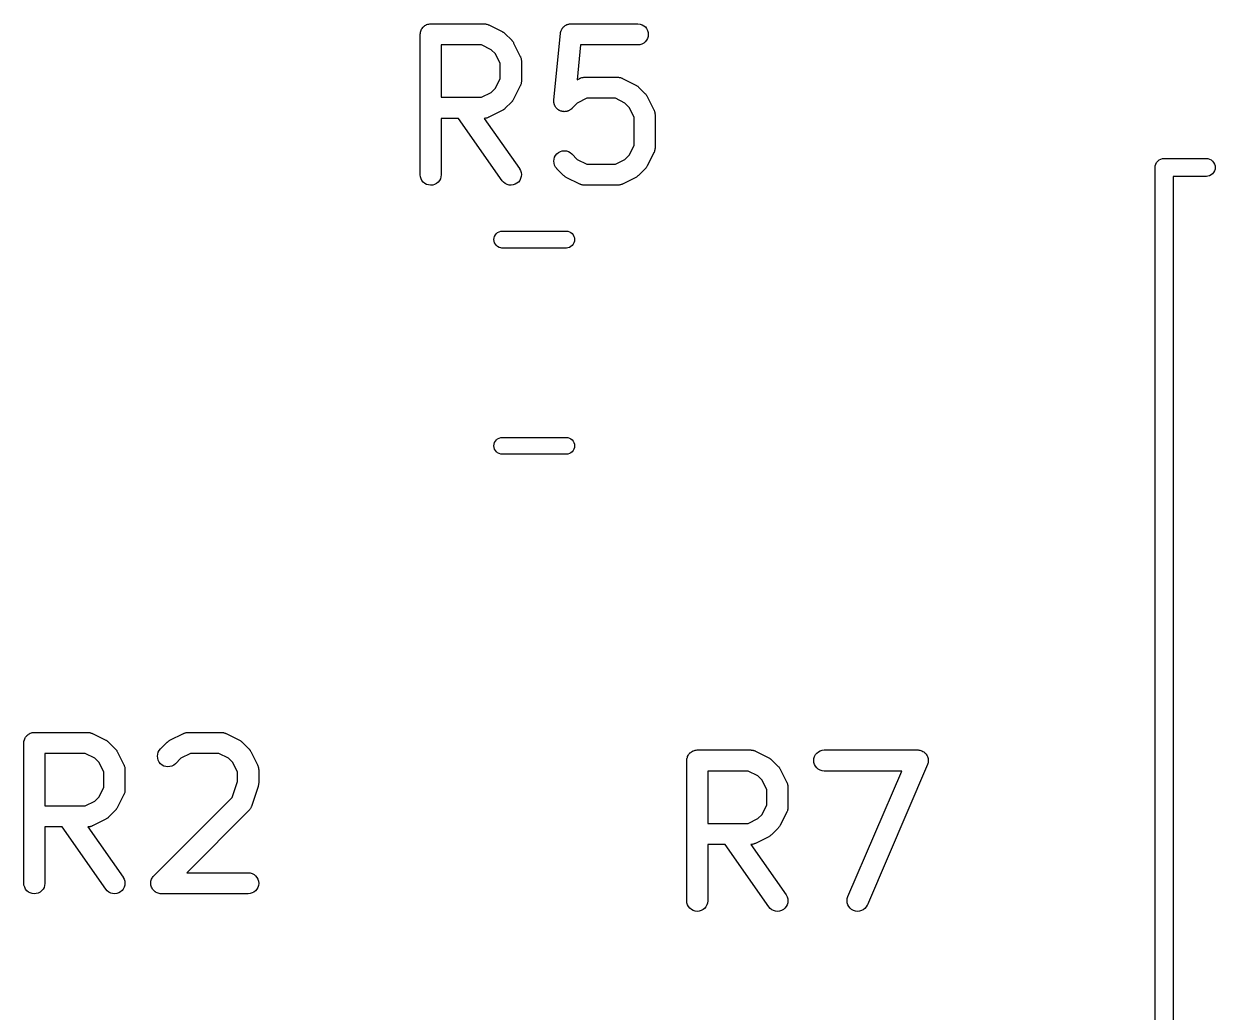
# Model space of a CAD drawing. Extents: x 82.9 to 154.2, y -94.9 to -68.3.
# Drawn here: x 125.96 to 134.45, y -75.77 to -68.73 of the extents above; entities that cross this region are included whole.
import ezdxf

# ---------------------------------------------------------------- set-up
doc = ezdxf.new("R2010")
doc.units = 0
doc.layers.add('BLACK', color=7, linetype='CONTINUOUS')

msp = doc.modelspace()

# ---------------------------------------------------------------- linework, layer by layer
at = {"layer": 'BLACK', "linetype": 'CONTINUOUS'}
for p, q in [((128.791, -68.7801), (128.793, -68.7733)), ((128.793, -68.7728), (128.796, -68.7666)), ((128.793, -68.7731), (128.793, -68.7728)), ((128.793, -68.7733), (128.793, -68.7731)), ((128.796, -68.7666), (128.8, -68.7604)), ((128.8, -68.76), (128.805, -68.7546)), ((128.8, -68.7602), (128.8, -68.76)), ((128.8, -68.7604), (128.8, -68.7602)), ((128.805, -68.7546), (128.809, -68.7492)), ((128.809, -68.7488), (128.815, -68.7444)), ((128.809, -68.749), (128.809, -68.7488)), ((128.809, -68.7492), (128.809, -68.749)), ((128.815, -68.7444), (128.82, -68.7399)), ((128.82, -68.7399), (128.821, -68.7398)), ((128.821, -68.7396), (128.827, -68.7364)), ((128.821, -68.7398), (128.821, -68.7396)), ((128.827, -68.7364), (128.833, -68.733)), ((128.833, -68.733), (128.834, -68.733)), ((128.834, -68.7328), (128.841, -68.7308)), ((128.834, -68.733), (128.834, -68.7328)), ((128.841, -68.7308), (128.847, -68.7288)), ((128.847, -68.7288), (128.848, -68.7288)), ((128.848, -68.7287), (128.855, -68.7281)), ((128.848, -68.7288), (128.848, -68.7287)), ((128.855, -68.7281), (128.862, -68.7274)), ((128.862, -68.7274), (129.243, -68.7274)), ((129.243, -68.7274), (129.244, -68.7274)), ((129.244, -68.7274), (129.246, -68.7276)), ((129.246, -68.7276), (129.248, -68.7276)), ((129.248, -68.7276), (129.253, -68.7284)), ((129.253, -68.7284), (129.258, -68.729)), ((129.258, -68.729), (129.261, -68.7297)), ((129.261, -68.7297), (129.263, -68.7301)), ((129.263, -68.7301), (129.268, -68.7319)), ((129.268, -68.7319), (129.272, -68.7334)), ((129.272, -68.7334), (129.274, -68.7345)), ((129.274, -68.7345), (129.276, -68.7353)), ((129.276, -68.7353), (129.372, -68.7829)), ((129.79, -68.7796), (129.792, -68.7765)), ((129.792, -68.7765), (129.793, -68.7733)), ((129.793, -68.7733), (129.795, -68.7698)), ((129.795, -68.7698), (129.796, -68.7661)), ((129.796, -68.7661), (129.798, -68.7634)), ((129.798, -68.7634), (129.8, -68.7604)), ((129.8, -68.7604), (129.802, -68.7574)), ((129.802, -68.7574), (129.805, -68.7541)), ((129.805, -68.7541), (129.807, -68.7517)), ((129.807, -68.7517), (129.809, -68.7492)), ((129.809, -68.7492), (129.812, -68.7466)), ((129.812, -68.7466), (129.815, -68.7438)), ((129.815, -68.7438), (129.818, -68.742)), ((129.818, -68.742), (129.82, -68.7399)), ((129.82, -68.7399), (129.824, -68.738)), ((129.824, -68.738), (129.827, -68.7358)), ((129.827, -68.7358), (129.83, -68.7346)), ((129.83, -68.7346), (129.833, -68.733)), ((129.833, -68.733), (129.837, -68.7319)), ((129.837, -68.7319), (129.841, -68.7304)), ((129.841, -68.7304), (129.844, -68.7298)), ((129.844, -68.7298), (129.847, -68.7288)), ((129.847, -68.7288), (129.851, -68.7284)), ((129.851, -68.7284), (129.855, -68.7277)), ((129.855, -68.7277), (129.859, -68.7277)), ((129.859, -68.7277), (129.862, -68.7274)), ((129.862, -68.7274), (130.338, -68.7274)), ((130.338, -68.7274), (130.339, -68.7274)), ((130.339, -68.7274), (130.354, -68.729)), ((130.354, -68.729), (130.368, -68.7334)), ((130.368, -68.7334), (130.38, -68.7405)), ((130.38, -68.7405), (130.392, -68.7499)), ((130.392, -68.7499), (130.401, -68.7613)), ((130.401, -68.7613), (130.408, -68.7743)), ((130.408, -68.7743), (130.412, -68.7883)), ((128.787, -68.8013), (128.788, -68.7943)), ((128.787, -68.8018), (128.787, -68.8013)), ((128.787, -68.8019), (128.787, -68.8018)), ((128.787, -68.8024), (128.787, -68.8019)), ((128.787, -68.8019), (128.787, -68.8019)), ((128.787, -69.8024), (128.787, -68.8024)), ((128.788, -68.7873), (128.789, -68.787)), ((128.788, -68.7943), (128.788, -68.7873)), ((128.789, -68.7868), (128.791, -68.7801)), ((128.789, -68.787), (128.789, -68.7868)), ((129.372, -68.7829), (129.373, -68.7834)), ((129.373, -68.7834), (129.376, -68.7857)), ((129.376, -68.7857), (129.38, -68.7877)), ((129.38, -68.7877), (129.382, -68.7897)), ((129.382, -68.7897), (129.385, -68.7914)), ((129.385, -68.7914), (129.388, -68.7943)), ((129.388, -68.7943), (129.391, -68.797)), ((129.391, -68.797), (129.439, -68.8446)), ((129.439, -68.8446), (129.439, -68.8453)), ((129.439, -68.8453), (129.442, -68.8486)), ((129.442, -68.8486), (129.445, -68.8517)), ((129.445, -68.8517), (129.447, -68.8543)), ((129.447, -68.8543), (129.449, -68.8568)), ((129.449, -68.8568), (129.451, -68.8605)), ((129.451, -68.8605), (129.453, -68.8641)), ((129.74, -69.2711), (129.787, -68.7949)), ((129.787, -68.7939), (129.788, -68.7906)), ((129.787, -68.7949), (129.787, -68.7939)), ((129.788, -68.7873), (129.79, -68.7835)), ((129.788, -68.7906), (129.788, -68.7873)), ((129.79, -68.7835), (129.79, -68.7796)), ((130.391, -68.8556), (130.38, -68.8648)), ((130.4, -68.8443), (130.391, -68.8556)), ((130.407, -68.8314), (130.4, -68.8443)), ((130.412, -68.8175), (130.407, -68.8314)), ((130.412, -68.7883), (130.413, -68.8029)), ((130.413, -68.8029), (130.412, -68.8175)), ((128.937, -68.8774), (128.937, -69.2512)), ((129.225, -68.8774), (128.937, -68.8774)), ((129.294, -68.9116), (129.225, -68.8774)), ((129.324, -68.942), (129.294, -68.9116)), ((129.358, -69.0106), (129.324, -68.942)), ((129.453, -68.8641), (129.5, -68.9593)), ((129.93, -68.8774), (129.905, -69.1256)), ((130.338, -68.8774), (129.93, -68.8774)), ((130.353, -68.876), (130.338, -68.8774)), ((130.367, -68.8717), (130.353, -68.876)), ((130.38, -68.8648), (130.367, -68.8717)), ((129.358, -69.118), (129.358, -69.0106)), ((129.5, -68.9593), (129.501, -68.9603)), ((129.501, -68.9603), (129.502, -68.9623)), ((129.502, -68.9623), (129.503, -68.9643)), ((129.503, -68.9643), (129.504, -68.9692)), ((129.504, -68.9692), (129.506, -68.974)), ((129.506, -68.974), (129.506, -68.9762)), ((129.506, -68.9762), (129.507, -68.9783)), ((129.507, -68.9783), (129.507, -68.9834)), ((129.507, -68.9834), (129.508, -68.9885)), ((129.508, -68.9885), (129.508, -68.9907)), ((129.508, -68.9907), (129.508, -68.9929)), ((129.508, -68.9929), (129.508, -69.1357)), ((129.905, -69.1256), (129.924, -69.1163)), ((129.924, -69.1163), (129.925, -69.1158)), ((129.925, -69.1158), (129.927, -69.115)), ((129.927, -69.115), (129.929, -69.114)), ((129.929, -69.114), (129.933, -69.1125)), ((129.933, -69.1125), (129.938, -69.1107)), ((129.938, -69.1107), (129.94, -69.1104)), ((129.94, -69.1104), (129.943, -69.1098)), ((129.943, -69.1098), (129.948, -69.1093)), ((129.948, -69.1093), (129.953, -69.1085)), ((129.953, -69.1085), (129.955, -69.1085)), ((129.955, -69.1085), (129.957, -69.1083)), ((129.957, -69.1083), (130.195, -69.1083)), ((130.195, -69.1083), (130.196, -69.1083)), ((130.196, -69.1083), (130.198, -69.1086)), ((130.198, -69.1086), (130.201, -69.1085)), ((130.201, -69.1085), (130.206, -69.1094)), ((130.206, -69.1094), (130.211, -69.11)), ((130.211, -69.11), (130.213, -69.1106)), ((130.213, -69.1106), (130.215, -69.111)), ((130.215, -69.111), (130.22, -69.1128)), ((130.22, -69.1128), (130.225, -69.1144)), ((130.225, -69.1144), (130.227, -69.1155)), ((130.227, -69.1155), (130.229, -69.1163)), ((130.229, -69.1163), (130.324, -69.1639)), ((129.294, -69.2169), (129.324, -69.1865)), ((129.324, -69.1865), (129.358, -69.118)), ((129.5, -69.1693), (129.453, -69.2645)), ((129.501, -69.1672), (129.5, -69.1693)), ((129.502, -69.1653), (129.501, -69.1672)), ((129.504, -69.1604), (129.502, -69.1653)), ((129.506, -69.1556), (129.504, -69.1604)), ((129.507, -69.1513), (129.506, -69.1534)), ((129.506, -69.1534), (129.506, -69.1556)), ((129.508, -69.1412), (129.507, -69.1462)), ((129.507, -69.1462), (129.507, -69.1513)), ((129.508, -69.1357), (129.508, -69.1368)), ((129.508, -69.1368), (129.508, -69.139)), ((129.508, -69.139), (129.508, -69.1412)), ((130.324, -69.1639), (130.325, -69.1643)), ((130.325, -69.1643), (130.328, -69.1666)), ((130.328, -69.1666), (130.332, -69.1686)), ((130.332, -69.1686), (130.335, -69.1706)), ((130.335, -69.1706), (130.337, -69.1723)), ((130.337, -69.1723), (130.34, -69.1752)), ((130.34, -69.1752), (130.344, -69.1779)), ((130.344, -69.1779), (130.391, -69.2255)), ((128.937, -69.2512), (129.225, -69.2512)), ((129.225, -69.2512), (129.294, -69.2169)), ((129.439, -69.284), (129.391, -69.3316)), ((129.441, -69.2807), (129.439, -69.284)), ((129.444, -69.2777), (129.441, -69.2807)), ((129.446, -69.2751), (129.444, -69.2777)), ((129.448, -69.2727), (129.446, -69.2751)), ((129.45, -69.269), (129.448, -69.2727)), ((129.452, -69.2654), (129.45, -69.269)), ((129.453, -69.2645), (129.452, -69.2654)), ((129.739, -69.2783), (129.74, -69.2747)), ((129.74, -69.282), (129.739, -69.2783)), ((129.74, -69.2747), (129.74, -69.2711)), ((129.74, -69.2857), (129.74, -69.282)), ((129.74, -69.2893), (129.74, -69.2857)), ((129.975, -69.2583), (129.906, -69.2926)), ((130.178, -69.2583), (129.975, -69.2583)), ((130.246, -69.2926), (130.178, -69.2583)), ((130.391, -69.2255), (130.392, -69.2263)), ((130.392, -69.2263), (130.394, -69.2296)), ((130.394, -69.2296), (130.397, -69.2326)), ((130.397, -69.2326), (130.399, -69.2353)), ((130.399, -69.2353), (130.401, -69.2377)), ((130.401, -69.2377), (130.403, -69.2415)), ((130.403, -69.2415), (130.405, -69.245)), ((130.405, -69.245), (130.453, -69.3403)), ((129.372, -69.3457), (129.276, -69.3933)), ((129.375, -69.3434), (129.372, -69.3457)), ((129.379, -69.3415), (129.375, -69.3434)), ((129.381, -69.3395), (129.379, -69.3415)), ((129.384, -69.3379), (129.381, -69.3395)), ((129.387, -69.335), (129.384, -69.3379)), ((129.39, -69.3323), (129.387, -69.335)), ((129.391, -69.3316), (129.39, -69.3323)), ((129.741, -69.2929), (129.74, -69.2893)), ((129.742, -69.2965), (129.741, -69.2929)), ((129.742, -69.3001), (129.742, -69.2965)), ((129.744, -69.3034), (129.742, -69.3001)), ((129.745, -69.3069), (129.744, -69.3034)), ((129.747, -69.3102), (129.745, -69.3069)), ((129.748, -69.3137), (129.747, -69.3102)), ((129.75, -69.3167), (129.748, -69.3137)), ((129.752, -69.3199), (129.75, -69.3167)), ((129.754, -69.3228), (129.752, -69.3199)), ((129.756, -69.3259), (129.754, -69.3228)), ((129.759, -69.3284), (129.756, -69.3259)), ((129.761, -69.3312), (129.759, -69.3284)), ((129.764, -69.3336), (129.761, -69.3312)), ((129.766, -69.3363), (129.764, -69.3336)), ((129.769, -69.3383), (129.766, -69.3363)), ((129.772, -69.3406), (129.769, -69.3383)), ((129.775, -69.3424), (129.772, -69.3406)), ((129.778, -69.3445), (129.775, -69.3424)), ((129.782, -69.3459), (129.778, -69.3445)), ((129.785, -69.3476), (129.782, -69.3459)), ((129.789, -69.3487), (129.785, -69.3476)), ((129.792, -69.3502), (129.789, -69.3487)), ((129.796, -69.3509), (129.792, -69.3502)), ((129.799, -69.352), (129.796, -69.3509)), ((129.803, -69.3524), (129.799, -69.352)), ((129.806, -69.3531), (129.803, -69.3524)), ((129.81, -69.3532), (129.806, -69.3531)), ((129.814, -69.3536), (129.81, -69.3532)), ((129.817, -69.3532), (129.814, -69.3536)), ((129.821, -69.3533), (129.817, -69.3532)), ((129.824, -69.3526), (129.821, -69.3533)), ((129.828, -69.3523), (129.824, -69.3526)), ((129.832, -69.3512), (129.828, -69.3523)), ((129.835, -69.3506), (129.832, -69.3512)), ((129.839, -69.3492), (129.835, -69.3506)), ((129.842, -69.3482), (129.839, -69.3492)), ((129.845, -69.3465), (129.842, -69.3482)), ((129.849, -69.3451), (129.845, -69.3465)), ((129.852, -69.3431), (129.849, -69.3451)), ((129.855, -69.3415), (129.852, -69.3431)), ((129.858, -69.3391), (129.855, -69.3415)), ((129.861, -69.3371), (129.858, -69.3391)), ((129.864, -69.3346), (129.861, -69.3371)), ((129.867, -69.3323), (129.864, -69.3346)), ((129.906, -69.2926), (129.867, -69.3316)), ((129.867, -69.3316), (129.867, -69.3323)), ((130.276, -69.323), (130.246, -69.2926)), ((130.311, -69.3915), (130.276, -69.323)), ((130.453, -69.3403), (130.453, -69.3412)), ((130.453, -69.3412), (130.454, -69.3433)), ((130.454, -69.3433), (130.455, -69.3452)), ((130.455, -69.3452), (130.457, -69.3501)), ((130.457, -69.3501), (130.458, -69.3549)), ((130.458, -69.3549), (130.459, -69.3571)), ((130.459, -69.3571), (130.459, -69.3592)), ((130.459, -69.3592), (130.46, -69.3643)), ((130.46, -69.3643), (130.461, -69.3694)), ((130.461, -69.3694), (130.46, -69.3716)), ((129.061, -69.4012), (128.937, -69.4012)), ((128.937, -69.4012), (128.937, -69.8024)), ((129.372, -69.8454), (129.061, -69.4012)), ((129.245, -69.401), (129.244, -69.4011)), ((129.244, -69.4011), (129.495, -69.7594)), ((129.247, -69.4011), (129.245, -69.401)), ((129.252, -69.4003), (129.247, -69.4011)), ((129.257, -69.3998), (129.252, -69.4003)), ((129.26, -69.3991), (129.257, -69.3998)), ((129.262, -69.3988), (129.26, -69.3991)), ((129.267, -69.397), (129.262, -69.3988)), ((129.271, -69.3955), (129.267, -69.397)), ((129.273, -69.3945), (129.271, -69.3955)), ((129.275, -69.3937), (129.273, -69.3945)), ((129.276, -69.3933), (129.275, -69.3937)), ((130.311, -69.5942), (130.311, -69.3915)), ((130.46, -69.3716), (130.461, -69.3738)), ((130.461, -69.3738), (130.461, -69.6119)), ((130.276, -69.6627), (130.311, -69.5942)), ((130.46, -69.6224), (130.459, -69.6275)), ((130.461, -69.613), (130.46, -69.6151)), ((130.46, -69.6151), (130.461, -69.6174)), ((130.461, -69.6174), (130.46, -69.6224)), ((130.461, -69.6119), (130.461, -69.613)), ((129.739, -69.7064), (129.741, -69.6918)), ((129.741, -69.7209), (129.739, -69.7064)), ((129.741, -69.6918), (129.745, -69.6778)), ((129.745, -69.6778), (129.752, -69.665)), ((129.752, -69.665), (129.762, -69.6537)), ((129.762, -69.6537), (129.773, -69.6445)), ((129.773, -69.6445), (129.786, -69.6377)), ((129.786, -69.6377), (129.8, -69.6335)), ((129.8, -69.6335), (129.815, -69.6321)), ((129.815, -69.6321), (129.829, -69.6336)), ((129.829, -69.6336), (129.843, -69.6379)), ((129.843, -69.6379), (129.856, -69.6448)), ((129.856, -69.6448), (129.867, -69.6541)), ((129.867, -69.6541), (129.906, -69.6931)), ((129.906, -69.6931), (129.975, -69.7274)), ((130.178, -69.7274), (130.246, -69.6931)), ((130.246, -69.6931), (130.276, -69.6627)), ((130.453, -69.6454), (130.405, -69.7407)), ((130.454, -69.6434), (130.453, -69.6454)), ((130.455, -69.6414), (130.454, -69.6434)), ((130.456, -69.6366), (130.455, -69.6414)), ((130.458, -69.6318), (130.456, -69.6366)), ((130.459, -69.6275), (130.458, -69.6296)), ((130.458, -69.6296), (130.458, -69.6318)), ((134.036, -69.7154), (134.044, -69.7057)), ((134.044, -69.7057), (134.054, -69.6977)), ((134.054, -69.6977), (134.065, -69.6919)), ((134.065, -69.6919), (134.077, -69.6882)), ((134.077, -69.6882), (134.086, -69.6873)), ((134.086, -69.6873), (134.089, -69.687)), ((134.089, -69.687), (134.092, -69.6873)), ((134.092, -69.6873), (134.392, -69.6873)), ((134.392, -69.6873), (134.401, -69.6882)), ((134.401, -69.6882), (134.413, -69.6919)), ((134.413, -69.6919), (134.424, -69.6977)), ((134.424, -69.6977), (134.434, -69.7057)), ((134.434, -69.7057), (134.442, -69.7154)), ((129.495, -69.7594), (129.495, -69.7602)), ((129.495, -69.7602), (129.502, -69.7731)), ((129.502, -69.7731), (129.507, -69.7871)), ((129.507, -69.7871), (129.508, -69.8016)), ((129.745, -69.735), (129.741, -69.7209)), ((129.751, -69.748), (129.745, -69.735)), ((129.761, -69.7594), (129.751, -69.748)), ((129.761, -69.7602), (129.761, -69.7594)), ((129.809, -69.8078), (129.761, -69.7602)), ((129.975, -69.7274), (130.178, -69.7274)), ((130.391, -69.7602), (130.344, -69.8078)), ((130.394, -69.7569), (130.391, -69.7602)), ((130.397, -69.7539), (130.394, -69.7569)), ((130.398, -69.7513), (130.397, -69.7539)), ((130.4, -69.7489), (130.398, -69.7513)), ((130.402, -69.7452), (130.4, -69.7489)), ((130.405, -69.7416), (130.402, -69.7452)), ((130.405, -69.7407), (130.405, -69.7416)), ((134.025, -69.7508), (134.026, -69.7384)), ((134.026, -69.7539), (134.025, -69.7508)), ((134.025, -82.7477), (134.026, -69.7539)), ((134.026, -69.7384), (134.03, -69.7264)), ((134.03, -69.7264), (134.036, -69.7154)), ((134.434, -69.7959), (134.424, -69.8039)), ((134.442, -69.7862), (134.434, -69.7959)), ((134.442, -69.7154), (134.448, -69.7264)), ((134.448, -69.7752), (134.442, -69.7862)), ((134.448, -69.7264), (134.452, -69.7384)), ((134.452, -69.7632), (134.448, -69.7752)), ((134.452, -69.7384), (134.453, -69.7508)), ((134.453, -69.7508), (134.452, -69.7632)), ((128.788, -69.8169), (128.787, -69.8024)), ((128.793, -69.831), (128.788, -69.8169)), ((128.799, -69.8439), (128.793, -69.831)), ((128.809, -69.8552), (128.799, -69.8439)), ((128.82, -69.8646), (128.809, -69.8552)), ((128.833, -69.8715), (128.82, -69.8646)), ((128.847, -69.8758), (128.833, -69.8715)), ((128.861, -69.8774), (128.847, -69.8758)), ((128.876, -69.8761), (128.861, -69.8774)), ((128.89, -69.8719), (128.876, -69.8761)), ((128.903, -69.8651), (128.89, -69.8719)), ((128.914, -69.856), (128.903, -69.8651)), ((128.924, -69.8448), (128.914, -69.856)), ((128.931, -69.8319), (128.924, -69.8448)), ((128.935, -69.818), (128.931, -69.8319)), ((128.937, -69.8034), (128.935, -69.818)), ((128.937, -69.8024), (128.937, -69.8034)), ((129.381, -69.8565), (129.372, -69.8454)), ((129.393, -69.8656), (129.381, -69.8565)), ((129.406, -69.8722), (129.393, -69.8656)), ((129.42, -69.8762), (129.406, -69.8722)), ((129.435, -69.8774), (129.42, -69.8762)), ((129.449, -69.8757), (129.435, -69.8774)), ((129.463, -69.8712), (129.449, -69.8757)), ((129.476, -69.8641), (129.463, -69.8712)), ((129.487, -69.8547), (129.476, -69.8641)), ((129.496, -69.8432), (129.487, -69.8547)), ((129.503, -69.8302), (129.496, -69.8432)), ((129.507, -69.8162), (129.503, -69.8302)), ((129.508, -69.8016), (129.507, -69.8162)), ((129.812, -69.8105), (129.809, -69.8078)), ((129.815, -69.8134), (129.812, -69.8105)), ((129.818, -69.8151), (129.815, -69.8134)), ((129.82, -69.8171), (129.818, -69.8151)), ((129.824, -69.8191), (129.82, -69.8171)), ((129.827, -69.8214), (129.824, -69.8191)), ((129.828, -69.8218), (129.827, -69.8214)), ((129.924, -69.8695), (129.828, -69.8218)), ((129.926, -69.8703), (129.924, -69.8695)), ((129.928, -69.8713), (129.926, -69.8703)), ((129.932, -69.8729), (129.928, -69.8713)), ((129.937, -69.8747), (129.932, -69.8729)), ((129.939, -69.8751), (129.937, -69.8747)), ((129.942, -69.8757), (129.939, -69.8751)), ((129.947, -69.8763), (129.942, -69.8757)), ((129.952, -69.8772), (129.947, -69.8763)), ((129.954, -69.8771), (129.952, -69.8772)), ((129.956, -69.8774), (129.954, -69.8771)), ((129.957, -69.8774), (129.956, -69.8774)), ((130.195, -69.8774), (129.957, -69.8774)), ((130.197, -69.8772), (130.195, -69.8774)), ((130.2, -69.8773), (130.197, -69.8772)), ((130.205, -69.8765), (130.2, -69.8773)), ((130.21, -69.876), (130.205, -69.8765)), ((130.212, -69.8753), (130.21, -69.876)), ((130.214, -69.875), (130.212, -69.8753)), ((130.219, -69.8732), (130.214, -69.875)), ((130.224, -69.8717), (130.219, -69.8732)), ((130.226, -69.8707), (130.224, -69.8717)), ((130.228, -69.8699), (130.226, -69.8707)), ((130.229, -69.8695), (130.228, -69.8699)), ((130.324, -69.8218), (130.229, -69.8695)), ((130.328, -69.8196), (130.324, -69.8218)), ((130.331, -69.8177), (130.328, -69.8196)), ((130.334, -69.8157), (130.331, -69.8177)), ((130.336, -69.8141), (130.334, -69.8157)), ((130.339, -69.8112), (130.336, -69.8141)), ((130.343, -69.8085), (130.339, -69.8112)), ((130.344, -69.8078), (130.343, -69.8085)), ((134.392, -69.8143), (134.153, -69.8143)), ((134.153, -69.8143), (134.153, -82.6873)), ((134.401, -69.8134), (134.392, -69.8143)), ((134.413, -69.8097), (134.401, -69.8134)), ((134.424, -69.8039), (134.413, -69.8097)), ((129.33, -70.2224), (129.339, -70.2149)), ((129.339, -70.2149), (129.35, -70.2093)), ((129.35, -70.2093), (129.361, -70.2059)), ((129.361, -70.2059), (129.37, -70.205)), ((129.37, -70.205), (129.83, -70.205)), ((129.83, -70.205), (129.839, -70.2059)), ((129.839, -70.2059), (129.85, -70.2093)), ((129.85, -70.2093), (129.861, -70.2149)), ((129.861, -70.2149), (129.87, -70.2224)), ((129.313, -70.265), (129.314, -70.2532)), ((129.314, -70.2768), (129.313, -70.265)), ((129.314, -70.2532), (129.317, -70.2419)), ((129.317, -70.2881), (129.314, -70.2768)), ((129.317, -70.2419), (129.323, -70.2315)), ((129.323, -70.2985), (129.317, -70.2881)), ((129.323, -70.2315), (129.33, -70.2224)), ((129.33, -70.3076), (129.323, -70.2985)), ((129.87, -70.2224), (129.877, -70.2315)), ((129.877, -70.2985), (129.87, -70.3076)), ((129.877, -70.2315), (129.883, -70.2419)), ((129.883, -70.2881), (129.877, -70.2985)), ((129.883, -70.2419), (129.886, -70.2532)), ((129.886, -70.2768), (129.883, -70.2881)), ((129.886, -70.2532), (129.887, -70.265)), ((129.887, -70.265), (129.886, -70.2768)), ((129.339, -70.3151), (129.33, -70.3076)), ((129.35, -70.3207), (129.339, -70.3151)), ((129.361, -70.3241), (129.35, -70.3207)), ((129.37, -70.325), (129.361, -70.3241)), ((129.83, -70.325), (129.37, -70.325)), ((129.839, -70.3241), (129.83, -70.325)), ((129.85, -70.3207), (129.839, -70.3241)), ((129.861, -70.3151), (129.85, -70.3207)), ((129.87, -70.3076), (129.861, -70.3151)), ((129.313, -71.735), (129.314, -71.7232)), ((129.314, -71.7468), (129.313, -71.735)), ((129.314, -71.7232), (129.317, -71.7119)), ((129.317, -71.7581), (129.314, -71.7468)), ((129.317, -71.7119), (129.323, -71.7015)), ((129.323, -71.7015), (129.33, -71.6924)), ((129.33, -71.6924), (129.339, -71.6849)), ((129.339, -71.6849), (129.35, -71.6793)), ((129.35, -71.6793), (129.361, -71.6759)), ((129.361, -71.6759), (129.37, -71.675)), ((129.37, -71.675), (129.83, -71.675)), ((129.83, -71.675), (129.839, -71.6759)), ((129.839, -71.6759), (129.85, -71.6793)), ((129.85, -71.6793), (129.861, -71.6849)), ((129.861, -71.6849), (129.87, -71.6924)), ((129.87, -71.6924), (129.877, -71.7015)), ((129.877, -71.7015), (129.883, -71.7119)), ((129.883, -71.7119), (129.886, -71.7232)), ((129.886, -71.7468), (129.883, -71.7581)), ((129.886, -71.7232), (129.887, -71.735)), ((129.887, -71.735), (129.886, -71.7468)), ((129.323, -71.7685), (129.317, -71.7581)), ((129.33, -71.7776), (129.323, -71.7685)), ((129.339, -71.7851), (129.33, -71.7776)), ((129.35, -71.7907), (129.339, -71.7851)), ((129.361, -71.7941), (129.35, -71.7907)), ((129.37, -71.795), (129.361, -71.7941)), ((129.83, -71.795), (129.37, -71.795)), ((129.839, -71.7941), (129.83, -71.795)), ((129.85, -71.7907), (129.839, -71.7941)), ((129.861, -71.7851), (129.85, -71.7907)), ((129.87, -71.7776), (129.861, -71.7851)), ((129.877, -71.7685), (129.87, -71.7776)), ((129.883, -71.7581), (129.877, -71.7685)), ((125.996, -73.7896), (126.002, -73.7864)), ((126.002, -73.7864), (126.008, -73.783)), ((126.008, -73.783), (126.009, -73.783)), ((126.009, -73.7828), (126.016, -73.7808)), ((126.009, -73.783), (126.009, -73.7828)), ((126.016, -73.7808), (126.022, -73.7788)), ((126.022, -73.7788), (126.023, -73.7788)), ((126.023, -73.7787), (126.03, -73.7781)), ((126.023, -73.7788), (126.023, -73.7787)), ((126.03, -73.7781), (126.037, -73.7774)), ((126.037, -73.7774), (126.418, -73.7774)), ((126.418, -73.7774), (126.419, -73.7774)), ((126.419, -73.7774), (126.421, -73.7776)), ((126.421, -73.7776), (126.423, -73.7776)), ((126.423, -73.7776), (126.428, -73.7784)), ((126.428, -73.7784), (126.433, -73.779)), ((126.433, -73.779), (126.436, -73.7797)), ((126.436, -73.7797), (126.438, -73.7801)), ((126.438, -73.7801), (126.443, -73.7819)), ((126.443, -73.7819), (126.447, -73.7834)), ((126.447, -73.7834), (126.449, -73.7845)), ((126.449, -73.7845), (126.451, -73.7853)), ((126.451, -73.7853), (126.547, -73.8329)), ((127.003, -73.8329), (127.099, -73.7853)), ((127.099, -73.7853), (127.1, -73.7848)), ((127.1, -73.7848), (127.102, -73.7841)), ((127.102, -73.7841), (127.104, -73.783)), ((127.104, -73.783), (127.108, -73.7816)), ((127.108, -73.7816), (127.113, -73.7798)), ((127.113, -73.7798), (127.115, -73.7794)), ((127.115, -73.7794), (127.118, -73.7788)), ((127.118, -73.7788), (127.123, -73.7783)), ((127.123, -73.7783), (127.128, -73.7775)), ((127.128, -73.7775), (127.13, -73.7776)), ((127.13, -73.7776), (127.132, -73.7774)), ((127.132, -73.7774), (127.37, -73.7774)), ((127.37, -73.7774), (127.371, -73.7774)), ((127.371, -73.7774), (127.373, -73.7776)), ((127.373, -73.7776), (127.376, -73.7776)), ((127.376, -73.7776), (127.381, -73.7784)), ((127.381, -73.7784), (127.386, -73.779)), ((127.386, -73.779), (127.388, -73.7797)), ((127.388, -73.7797), (127.39, -73.7801)), ((127.39, -73.7801), (127.395, -73.7819)), ((127.395, -73.7819), (127.4, -73.7834)), ((127.4, -73.7834), (127.402, -73.7845)), ((127.402, -73.7845), (127.404, -73.7853)), ((127.404, -73.7853), (127.499, -73.8329)), ((125.962, -73.8513), (125.963, -73.8443)), ((125.962, -73.8518), (125.962, -73.8513)), ((125.962, -73.8519), (125.962, -73.8518)), ((125.962, -73.8524), (125.962, -73.8519)), ((125.962, -73.8519), (125.962, -73.8519)), ((125.962, -74.8524), (125.962, -73.8524)), ((125.963, -73.8373), (125.964, -73.837)), ((125.963, -73.8443), (125.963, -73.8373)), ((125.964, -73.8368), (125.966, -73.8301)), ((125.964, -73.837), (125.964, -73.8368)), ((125.966, -73.8301), (125.968, -73.8233)), ((125.968, -73.8228), (125.971, -73.8166)), ((125.968, -73.8231), (125.968, -73.8228)), ((125.968, -73.8233), (125.968, -73.8231)), ((125.971, -73.8166), (125.975, -73.8104)), ((125.975, -73.81), (125.98, -73.8046)), ((125.975, -73.8102), (125.975, -73.81)), ((125.975, -73.8104), (125.975, -73.8102)), ((125.98, -73.8046), (125.984, -73.7992)), ((125.984, -73.7988), (125.99, -73.7944)), ((125.984, -73.799), (125.984, -73.7988)), ((125.984, -73.7992), (125.984, -73.799)), ((125.99, -73.7944), (125.995, -73.7899)), ((125.995, -73.7899), (125.996, -73.7898)), ((125.996, -73.7898), (125.996, -73.7896)), ((126.547, -73.8329), (126.548, -73.8334)), ((126.548, -73.8334), (126.551, -73.8357)), ((126.551, -73.8357), (126.555, -73.8377)), ((126.555, -73.8377), (126.557, -73.8397)), ((126.557, -73.8397), (126.56, -73.8414)), ((126.56, -73.8414), (126.563, -73.8443)), ((126.563, -73.8443), (126.566, -73.847)), ((126.566, -73.847), (126.614, -73.8946)), ((126.936, -73.8946), (126.984, -73.847)), ((126.984, -73.847), (126.985, -73.8462)), ((126.985, -73.8462), (126.988, -73.8436)), ((126.988, -73.8436), (126.991, -73.8407)), ((126.991, -73.8407), (126.994, -73.839)), ((126.994, -73.839), (126.996, -73.8371)), ((126.996, -73.8371), (127, -73.8352)), ((127, -73.8352), (127.003, -73.8329)), ((127.499, -73.8329), (127.5, -73.8334)), ((127.5, -73.8334), (127.503, -73.8357)), ((127.503, -73.8357), (127.507, -73.8377)), ((127.507, -73.8377), (127.51, -73.8397)), ((127.51, -73.8397), (127.512, -73.8414)), ((127.512, -73.8414), (127.515, -73.8443)), ((127.515, -73.8443), (127.519, -73.847)), ((127.519, -73.847), (127.566, -73.8946)), ((126.112, -73.9274), (126.112, -74.3012)), ((126.4, -73.9274), (126.112, -73.9274)), ((126.469, -73.9616), (126.4, -73.9274)), ((126.614, -73.8946), (126.614, -73.8953)), ((126.614, -73.8953), (126.617, -73.8986)), ((126.617, -73.8986), (126.62, -73.9017)), ((126.62, -73.9017), (126.622, -73.9043)), ((126.622, -73.9043), (126.624, -73.9068)), ((126.624, -73.9068), (126.626, -73.9105)), ((126.626, -73.9105), (126.628, -73.9141)), ((126.628, -73.9141), (126.675, -74.0093)), ((126.914, -73.9474), (126.916, -73.9328)), ((126.916, -73.9619), (126.914, -73.9474)), ((126.916, -73.9328), (126.92, -73.9188)), ((126.92, -73.9188), (126.927, -73.9059)), ((126.927, -73.9059), (126.936, -73.8946)), ((127.15, -73.9274), (127.081, -73.9616)), ((127.353, -73.9274), (127.15, -73.9274)), ((127.421, -73.9616), (127.353, -73.9274)), ((127.566, -73.8946), (127.567, -73.8953)), ((127.567, -73.8953), (127.569, -73.8986)), ((127.569, -73.8986), (127.572, -73.9017)), ((127.572, -73.9017), (127.574, -73.9043)), ((127.574, -73.9043), (127.576, -73.9068)), ((127.576, -73.9068), (127.578, -73.9105)), ((127.578, -73.9105), (127.58, -73.9141)), ((127.58, -73.9141), (127.628, -74.0093)), ((130.689, -73.9618), (130.691, -73.9551)), ((130.691, -73.9551), (130.693, -73.9483)), ((130.693, -73.9478), (130.696, -73.9416)), ((130.693, -73.9481), (130.693, -73.9478)), ((130.693, -73.9483), (130.693, -73.9481)), ((130.696, -73.9416), (130.7, -73.9354)), ((130.7, -73.935), (130.705, -73.9296)), ((130.7, -73.9352), (130.7, -73.935)), ((130.7, -73.9354), (130.7, -73.9352)), ((130.705, -73.9296), (130.709, -73.9242)), ((130.709, -73.9238), (130.715, -73.9194)), ((130.709, -73.924), (130.709, -73.9238)), ((130.709, -73.9242), (130.709, -73.924)), ((130.715, -73.9194), (130.72, -73.9149)), ((130.72, -73.9149), (130.721, -73.9148)), ((130.721, -73.9146), (130.727, -73.9114)), ((130.721, -73.9148), (130.721, -73.9146)), ((130.727, -73.9114), (130.733, -73.908)), ((130.733, -73.908), (130.734, -73.908)), ((130.734, -73.9078), (130.741, -73.9058)), ((130.734, -73.908), (130.734, -73.9078)), ((130.741, -73.9058), (130.747, -73.9038)), ((130.747, -73.9038), (130.748, -73.9038)), ((130.748, -73.9037), (130.755, -73.9031)), ((130.748, -73.9038), (130.748, -73.9037)), ((130.755, -73.9031), (130.762, -73.9024)), ((130.762, -73.9024), (131.143, -73.9024)), ((131.143, -73.9024), (131.144, -73.9024)), ((131.144, -73.9024), (131.146, -73.9026)), ((131.146, -73.9026), (131.148, -73.9026)), ((131.148, -73.9026), (131.153, -73.9034)), ((131.153, -73.9034), (131.158, -73.904)), ((131.158, -73.904), (131.161, -73.9047)), ((131.161, -73.9047), (131.163, -73.9051)), ((131.163, -73.9051), (131.168, -73.9069)), ((131.168, -73.9069), (131.172, -73.9084)), ((131.172, -73.9084), (131.174, -73.9095)), ((131.174, -73.9095), (131.176, -73.9103)), ((131.176, -73.9103), (131.272, -73.9579)), ((131.593, -73.9623), (131.598, -73.9483)), ((131.598, -73.9483), (131.604, -73.9354)), ((131.604, -73.9354), (131.614, -73.9242)), ((131.614, -73.9242), (131.625, -73.9149)), ((131.625, -73.9149), (131.638, -73.908)), ((131.638, -73.908), (131.652, -73.9038)), ((131.652, -73.9038), (131.667, -73.9024)), ((131.667, -73.9024), (132.333, -73.9024)), ((132.333, -73.9024), (132.334, -73.9024)), ((132.334, -73.9024), (132.335, -73.9024)), ((132.335, -73.9024), (132.335, -73.9024)), ((132.335, -73.9024), (132.342, -73.9032)), ((132.342, -73.9032), (132.349, -73.904)), ((132.349, -73.904), (132.349, -73.9041)), ((132.349, -73.9041), (132.349, -73.9041)), ((132.349, -73.9041), (132.356, -73.9063)), ((132.356, -73.9063), (132.363, -73.9084)), ((132.363, -73.9084), (132.363, -73.9086)), ((132.363, -73.9086), (132.363, -73.9087)), ((132.363, -73.9087), (132.369, -73.9121)), ((132.369, -73.9121), (132.376, -73.9155)), ((132.376, -73.9155), (132.376, -73.9157)), ((132.376, -73.9157), (132.376, -73.9158)), ((132.376, -73.9158), (132.382, -73.9204)), ((132.382, -73.9204), (132.387, -73.9249)), ((132.387, -73.9249), (132.387, -73.9251)), ((132.387, -73.9251), (132.387, -73.9253)), ((132.387, -73.9253), (132.392, -73.9309)), ((132.392, -73.9309), (132.396, -73.9363)), ((132.396, -73.9363), (132.396, -73.9365)), ((132.396, -73.9365), (132.396, -73.9368)), ((132.396, -73.9368), (132.4, -73.9431)), ((132.4, -73.9431), (132.403, -73.9493)), ((132.403, -73.9493), (132.403, -73.9495)), ((132.403, -73.9495), (132.403, -73.9498)), ((132.403, -73.9498), (132.405, -73.9565)), ((132.405, -73.9565), (132.407, -73.9633)), ((126.499, -73.992), (126.469, -73.9616)), ((126.533, -74.0606), (126.499, -73.992)), ((126.675, -74.0093), (126.676, -74.0103)), ((126.676, -74.0103), (126.677, -74.0123)), ((126.677, -74.0123), (126.678, -74.0143)), ((126.678, -74.0143), (126.679, -74.0192)), ((126.679, -74.0192), (126.681, -74.024)), ((126.681, -74.024), (126.681, -74.0262)), ((126.681, -74.0262), (126.682, -74.0283)), ((126.682, -74.0283), (126.682, -74.0334)), ((126.682, -74.0334), (126.683, -74.0385)), ((126.683, -74.0385), (126.683, -74.0407)), ((126.683, -74.0407), (126.683, -74.0429)), ((126.92, -73.976), (126.916, -73.9619)), ((126.927, -73.9889), (126.92, -73.976)), ((126.936, -74.0003), (126.927, -73.9889)), ((126.947, -74.0097), (126.936, -74.0003)), ((126.96, -74.0167), (126.947, -74.0097)), ((126.974, -74.021), (126.96, -74.0167)), ((126.988, -74.0226), (126.974, -74.021)), ((127.003, -74.0213), (126.988, -74.0226)), ((127.017, -74.0173), (127.003, -74.0213)), ((127.03, -74.0105), (127.017, -74.0173)), ((127.042, -74.0014), (127.03, -74.0105)), ((127.081, -73.9616), (127.042, -74.0007)), ((127.042, -74.0007), (127.042, -74.0014)), ((127.451, -73.992), (127.421, -73.9616)), ((127.486, -74.0606), (127.451, -73.992)), ((127.628, -74.0093), (127.628, -74.0103)), ((127.628, -74.0103), (127.629, -74.0123)), ((127.629, -74.0123), (127.63, -74.0143)), ((127.63, -74.0143), (127.632, -74.0192)), ((127.632, -74.0192), (127.633, -74.024)), ((127.633, -74.024), (127.634, -74.0262)), ((127.634, -74.0262), (127.634, -74.0283)), ((127.634, -74.0283), (127.635, -74.0334)), ((127.635, -74.0334), (127.636, -74.0385)), ((127.636, -74.0385), (127.635, -74.0407)), ((127.635, -74.0407), (127.636, -74.0429)), ((130.687, -73.9763), (130.688, -73.9693)), ((130.687, -73.9768), (130.687, -73.9763)), ((130.687, -73.9769), (130.687, -73.9768)), ((130.687, -73.9774), (130.687, -73.9769)), ((130.687, -73.9769), (130.687, -73.9769)), ((130.687, -74.9774), (130.687, -73.9774)), ((130.688, -73.9623), (130.689, -73.962)), ((130.688, -73.9693), (130.688, -73.9623)), ((130.689, -73.962), (130.689, -73.9618)), ((131.272, -73.9579), (131.273, -73.9584)), ((131.273, -73.9584), (131.276, -73.9607)), ((131.276, -73.9607), (131.28, -73.9627)), ((131.28, -73.9627), (131.282, -73.9647)), ((131.282, -73.9647), (131.285, -73.9664)), ((131.285, -73.9664), (131.288, -73.9693)), ((131.288, -73.9693), (131.291, -73.972)), ((131.291, -73.972), (131.339, -74.0196)), ((131.339, -74.0196), (131.339, -74.0203)), ((131.339, -74.0203), (131.342, -74.0236)), ((131.342, -74.0236), (131.345, -74.0267)), ((131.345, -74.0267), (131.347, -74.0293)), ((131.347, -74.0293), (131.349, -74.0318)), ((131.349, -74.0318), (131.351, -74.0355)), ((131.351, -74.0355), (131.353, -74.0391)), ((131.353, -74.0391), (131.4, -74.1343)), ((131.592, -73.9769), (131.593, -73.9623)), ((131.593, -73.9914), (131.592, -73.9769)), ((131.597, -74.0055), (131.593, -73.9914)), ((131.604, -74.0184), (131.597, -74.0055)), ((131.613, -74.0299), (131.604, -74.0184)), ((131.624, -74.0393), (131.613, -74.0299)), ((131.637, -74.0463), (131.624, -74.0393)), ((132.402, -74.0069), (131.974, -75.0069)), ((132.405, -73.9997), (132.402, -74.0064)), ((132.402, -74.0064), (132.402, -74.0067)), ((132.402, -74.0067), (132.402, -74.0069)), ((132.407, -73.993), (132.405, -73.9997)), ((132.407, -73.9633), (132.407, -73.9636)), ((132.407, -73.9636), (132.407, -73.9638)), ((132.407, -73.9638), (132.408, -73.9708)), ((132.408, -73.9855), (132.407, -73.9925)), ((132.407, -73.9925), (132.407, -73.9927)), ((132.407, -73.9927), (132.407, -73.993)), ((132.408, -73.9708), (132.408, -73.9779)), ((132.408, -73.9779), (132.408, -73.9782)), ((132.408, -73.9782), (132.408, -73.9784)), ((132.408, -73.9784), (132.408, -73.9855)), ((126.533, -74.168), (126.533, -74.0606)), ((126.683, -74.0429), (126.683, -74.1857)), ((127.448, -74.2404), (127.486, -74.1259)), ((127.486, -74.1259), (127.486, -74.0606)), ((127.636, -74.0429), (127.636, -74.1381)), ((130.837, -74.0524), (130.837, -74.4262)), ((131.125, -74.0524), (130.837, -74.0524)), ((131.194, -74.0866), (131.125, -74.0524)), ((131.224, -74.117), (131.194, -74.0866)), ((131.258, -74.1856), (131.224, -74.117)), ((131.651, -74.0507), (131.637, -74.0463)), ((131.666, -74.0524), (131.651, -74.0507)), ((131.667, -74.0524), (131.666, -74.0524)), ((132.22, -74.0524), (131.667, -74.0524)), ((131.836, -74.9478), (132.22, -74.0524)), ((126.499, -74.2365), (126.533, -74.168)), ((126.679, -74.2104), (126.677, -74.2153)), ((126.681, -74.2056), (126.679, -74.2104)), ((126.682, -74.2013), (126.681, -74.2034)), ((126.681, -74.2034), (126.681, -74.2056)), ((126.683, -74.1912), (126.682, -74.1962)), ((126.682, -74.1962), (126.682, -74.2013)), ((126.683, -74.1857), (126.683, -74.1868)), ((126.683, -74.1868), (126.683, -74.189)), ((126.683, -74.189), (126.683, -74.1912)), ((127.632, -74.1618), (127.584, -74.3047)), ((127.633, -74.1577), (127.632, -74.1618)), ((127.634, -74.1537), (127.633, -74.1577)), ((127.635, -74.1475), (127.634, -74.1506)), ((127.634, -74.1506), (127.634, -74.1537)), ((127.636, -74.1391), (127.635, -74.1433)), ((127.635, -74.1433), (127.635, -74.1475)), ((127.636, -74.1381), (127.636, -74.1391)), ((131.258, -74.293), (131.258, -74.1856)), ((131.4, -74.1343), (131.401, -74.1353)), ((131.401, -74.1353), (131.402, -74.1373)), ((131.402, -74.1373), (131.403, -74.1393)), ((131.403, -74.1393), (131.404, -74.1442)), ((131.404, -74.1442), (131.406, -74.149)), ((131.406, -74.149), (131.406, -74.1512)), ((131.406, -74.1512), (131.407, -74.1533)), ((131.407, -74.1533), (131.407, -74.1584)), ((131.407, -74.1584), (131.408, -74.1635)), ((131.408, -74.1635), (131.408, -74.1657)), ((131.408, -74.1657), (131.408, -74.1679)), ((131.408, -74.1679), (131.408, -74.3107)), ((126.4, -74.3012), (126.469, -74.2669)), ((126.469, -74.2669), (126.499, -74.2365)), ((126.675, -74.2193), (126.628, -74.3145)), ((126.676, -74.2172), (126.675, -74.2193)), ((126.677, -74.2153), (126.676, -74.2172)), ((126.889, -74.7993), (127.448, -74.2404)), ((131.224, -74.3615), (131.258, -74.293)), ((126.112, -74.3012), (126.4, -74.3012)), ((126.614, -74.334), (126.566, -74.3816)), ((126.616, -74.3307), (126.614, -74.334)), ((126.619, -74.3277), (126.616, -74.3307)), ((126.621, -74.3251), (126.619, -74.3277)), ((126.623, -74.3227), (126.621, -74.3251)), ((126.625, -74.319), (126.623, -74.3227)), ((126.627, -74.3154), (126.625, -74.319)), ((126.628, -74.3145), (126.627, -74.3154)), ((127.566, -74.334), (127.123, -74.7774)), ((127.568, -74.3323), (127.566, -74.334)), ((127.569, -74.3308), (127.568, -74.3323)), ((127.572, -74.3266), (127.569, -74.3308)), ((127.575, -74.3227), (127.572, -74.3266)), ((127.576, -74.3207), (127.575, -74.3227)), ((127.578, -74.3189), (127.576, -74.3207)), ((127.58, -74.3143), (127.578, -74.3189)), ((127.582, -74.3098), (127.58, -74.3143)), ((127.583, -74.3077), (127.582, -74.3098)), ((127.584, -74.3057), (127.583, -74.3077)), ((127.584, -74.3047), (127.584, -74.3057)), ((131.194, -74.3919), (131.224, -74.3615)), ((131.4, -74.3443), (131.353, -74.4395)), ((131.401, -74.3422), (131.4, -74.3443)), ((131.402, -74.3403), (131.401, -74.3422)), ((131.404, -74.3354), (131.402, -74.3403)), ((131.406, -74.3306), (131.404, -74.3354)), ((131.407, -74.3263), (131.406, -74.3284)), ((131.406, -74.3284), (131.406, -74.3306)), ((131.408, -74.3162), (131.407, -74.3212)), ((131.407, -74.3212), (131.407, -74.3263)), ((131.408, -74.3107), (131.408, -74.3118)), ((131.408, -74.3118), (131.408, -74.314)), ((131.408, -74.314), (131.408, -74.3162)), ((126.236, -74.4512), (126.112, -74.4512)), ((126.112, -74.4512), (126.112, -74.8524)), ((126.547, -74.8954), (126.236, -74.4512)), ((126.42, -74.451), (126.419, -74.4511)), ((126.419, -74.4511), (126.67, -74.8094)), ((126.422, -74.4511), (126.42, -74.451)), ((126.427, -74.4503), (126.422, -74.4511)), ((126.432, -74.4498), (126.427, -74.4503)), ((126.435, -74.4491), (126.432, -74.4498)), ((126.437, -74.4488), (126.435, -74.4491)), ((126.442, -74.447), (126.437, -74.4488)), ((126.446, -74.4455), (126.442, -74.447)), ((126.448, -74.4445), (126.446, -74.4455)), ((126.45, -74.4437), (126.448, -74.4445)), ((126.451, -74.4433), (126.45, -74.4437)), ((126.547, -74.3957), (126.451, -74.4433)), ((126.55, -74.3934), (126.547, -74.3957)), ((126.554, -74.3915), (126.55, -74.3934)), ((126.556, -74.3895), (126.554, -74.3915)), ((126.559, -74.3879), (126.556, -74.3895)), ((126.562, -74.385), (126.559, -74.3879)), ((126.565, -74.3823), (126.562, -74.385)), ((126.566, -74.3816), (126.565, -74.3823)), ((130.837, -74.4262), (131.125, -74.4262)), ((131.125, -74.4262), (131.194, -74.3919)), ((131.339, -74.459), (131.291, -74.5066)), ((131.341, -74.4557), (131.339, -74.459)), ((131.344, -74.4527), (131.341, -74.4557)), ((131.346, -74.4501), (131.344, -74.4527)), ((131.348, -74.4477), (131.346, -74.4501)), ((131.35, -74.444), (131.348, -74.4477)), ((131.352, -74.4404), (131.35, -74.444)), ((131.353, -74.4395), (131.352, -74.4404)), ((131.272, -74.5207), (131.176, -74.5683)), ((131.275, -74.5184), (131.272, -74.5207)), ((131.279, -74.5165), (131.275, -74.5184)), ((131.281, -74.5145), (131.279, -74.5165)), ((131.284, -74.5129), (131.281, -74.5145)), ((131.287, -74.51), (131.284, -74.5129)), ((131.29, -74.5073), (131.287, -74.51)), ((131.291, -74.5066), (131.29, -74.5073)), ((130.961, -74.5762), (130.837, -74.5762)), ((130.837, -74.5762), (130.837, -74.9774)), ((131.272, -75.0204), (130.961, -74.5762)), ((131.145, -74.576), (131.144, -74.5761)), ((131.144, -74.5761), (131.395, -74.9344)), ((131.147, -74.5761), (131.145, -74.576)), ((131.152, -74.5753), (131.147, -74.5761)), ((131.157, -74.5748), (131.152, -74.5753)), ((131.16, -74.5741), (131.157, -74.5748)), ((131.162, -74.5738), (131.16, -74.5741)), ((131.167, -74.572), (131.162, -74.5738)), ((131.171, -74.5705), (131.167, -74.572)), ((131.173, -74.5695), (131.171, -74.5705)), ((131.175, -74.5687), (131.173, -74.5695)), ((131.176, -74.5683), (131.175, -74.5687)), ((126.879, -74.8104), (126.884, -74.8049)), ((126.884, -74.8049), (126.889, -74.7993)), ((127.123, -74.7774), (127.561, -74.7774)), ((127.561, -74.7774), (127.562, -74.7774)), ((127.562, -74.7774), (127.576, -74.779)), ((127.576, -74.779), (127.59, -74.7834)), ((127.59, -74.7834), (127.603, -74.7905)), ((127.603, -74.7905), (127.614, -74.7999)), ((127.614, -74.7999), (127.623, -74.8113)), ((125.963, -74.8669), (125.962, -74.8524)), ((125.968, -74.881), (125.963, -74.8669)), ((125.974, -74.8939), (125.968, -74.881)), ((126.106, -74.8819), (126.099, -74.8948)), ((126.11, -74.868), (126.106, -74.8819)), ((126.112, -74.8534), (126.11, -74.868)), ((126.112, -74.8524), (126.112, -74.8534)), ((126.67, -74.8094), (126.67, -74.8102)), ((126.67, -74.8102), (126.677, -74.8231)), ((126.678, -74.8802), (126.671, -74.8932)), ((126.677, -74.8231), (126.682, -74.8371)), ((126.682, -74.8662), (126.678, -74.8802)), ((126.682, -74.8371), (126.683, -74.8516)), ((126.683, -74.8516), (126.682, -74.8662)), ((126.867, -74.8448), (126.868, -74.8376)), ((126.867, -74.8519), (126.867, -74.8448)), ((126.867, -74.852), (126.867, -74.8519)), ((126.867, -74.8521), (126.867, -74.852)), ((126.867, -74.8593), (126.867, -74.8521)), ((126.868, -74.8664), (126.867, -74.8593)), ((126.868, -74.8373), (126.87, -74.8304)), ((126.868, -74.8374), (126.868, -74.8373)), ((126.868, -74.8376), (126.868, -74.8374)), ((126.868, -74.8666), (126.868, -74.8664)), ((126.868, -74.8667), (126.868, -74.8666)), ((126.87, -74.8736), (126.868, -74.8667)), ((126.87, -74.8304), (126.872, -74.8236)), ((126.872, -74.8805), (126.87, -74.8736)), ((126.872, -74.8234), (126.873, -74.8233)), ((126.872, -74.8236), (126.872, -74.8234)), ((126.872, -74.8806), (126.872, -74.8805)), ((126.872, -74.8807), (126.872, -74.8806)), ((126.876, -74.8873), (126.872, -74.8807)), ((126.873, -74.8233), (126.876, -74.817)), ((126.876, -74.817), (126.879, -74.8107)), ((126.879, -74.8934), (126.876, -74.8873)), ((126.879, -74.8106), (126.879, -74.8104)), ((126.879, -74.8107), (126.879, -74.8106)), ((127.623, -74.8113), (127.63, -74.8243)), ((127.63, -74.8814), (127.623, -74.8943)), ((127.63, -74.8243), (127.634, -74.8383)), ((127.634, -74.8675), (127.63, -74.8814)), ((127.634, -74.8383), (127.636, -74.8529)), ((127.636, -74.8529), (127.634, -74.8675)), ((125.984, -74.9052), (125.974, -74.8939)), ((125.995, -74.9146), (125.984, -74.9052)), ((126.008, -74.9215), (125.995, -74.9146)), ((126.022, -74.9258), (126.008, -74.9215)), ((126.036, -74.9274), (126.022, -74.9258)), ((126.051, -74.9261), (126.036, -74.9274)), ((126.065, -74.9219), (126.051, -74.9261)), ((126.078, -74.9151), (126.065, -74.9219)), ((126.089, -74.906), (126.078, -74.9151)), ((126.099, -74.8948), (126.089, -74.906)), ((126.556, -74.9065), (126.547, -74.8954)), ((126.568, -74.9156), (126.556, -74.9065)), ((126.581, -74.9222), (126.568, -74.9156)), ((126.595, -74.9262), (126.581, -74.9222)), ((126.61, -74.9274), (126.595, -74.9262)), ((126.624, -74.9257), (126.61, -74.9274)), ((126.638, -74.9212), (126.624, -74.9257)), ((126.651, -74.9141), (126.638, -74.9212)), ((126.662, -74.9047), (126.651, -74.9141)), ((126.671, -74.8932), (126.662, -74.9047)), ((126.879, -74.8935), (126.879, -74.8934)), ((126.879, -74.8937), (126.879, -74.8935)), ((126.884, -74.8993), (126.879, -74.8937)), ((126.888, -74.9049), (126.884, -74.8993)), ((126.888, -74.905), (126.888, -74.9049)), ((126.888, -74.9049), (126.888, -74.9049)), ((126.894, -74.9096), (126.888, -74.905)), ((126.899, -74.9143), (126.894, -74.9096)), ((126.9, -74.9144), (126.899, -74.9143)), ((126.899, -74.9143), (126.899, -74.9143)), ((126.906, -74.9179), (126.9, -74.9144)), ((126.912, -74.9213), (126.906, -74.9179)), ((126.912, -74.9214), (126.912, -74.9213)), ((126.919, -74.9236), (126.912, -74.9214)), ((126.912, -74.9214), (126.912, -74.9214)), ((126.926, -74.9257), (126.919, -74.9236)), ((126.926, -74.9258), (126.926, -74.9257)), ((126.933, -74.9266), (126.926, -74.9258)), ((126.926, -74.9258), (126.926, -74.9258)), ((126.941, -74.9274), (126.933, -74.9266)), ((126.942, -74.9274), (126.941, -74.9274)), ((126.941, -74.9274), (126.941, -74.9274)), ((126.941, -74.9274), (126.941, -74.9274)), ((126.941, -74.9274), (126.941, -74.9274)), ((127.561, -74.9274), (126.942, -74.9274)), ((127.575, -74.926), (127.561, -74.9274)), ((127.589, -74.9217), (127.575, -74.926)), ((127.602, -74.9148), (127.589, -74.9217)), ((127.614, -74.9056), (127.602, -74.9148)), ((127.623, -74.8943), (127.614, -74.9056)), ((131.395, -74.9344), (131.395, -74.9352)), ((131.395, -74.9352), (131.402, -74.9481)), ((131.402, -74.9481), (131.407, -74.9621)), ((131.407, -74.9621), (131.408, -74.9766)), ((131.83, -74.9763), (131.831, -74.9618)), ((131.831, -74.9618), (131.836, -74.9478)), ((130.688, -74.9919), (130.687, -74.9774)), ((130.693, -75.006), (130.688, -74.9919)), ((130.699, -75.0189), (130.693, -75.006)), ((130.709, -75.0302), (130.699, -75.0189)), ((130.72, -75.0396), (130.709, -75.0302)), ((130.733, -75.0465), (130.72, -75.0396)), ((130.747, -75.0508), (130.733, -75.0465)), ((130.761, -75.0524), (130.747, -75.0508)), ((130.776, -75.0511), (130.761, -75.0524)), ((130.79, -75.0469), (130.776, -75.0511)), ((130.803, -75.0401), (130.79, -75.0469)), ((130.814, -75.031), (130.803, -75.0401)), ((130.824, -75.0198), (130.814, -75.031)), ((130.831, -75.0069), (130.824, -75.0198)), ((130.835, -74.993), (130.831, -75.0069)), ((130.837, -74.9784), (130.835, -74.993)), ((130.837, -74.9774), (130.837, -74.9784)), ((131.281, -75.0315), (131.272, -75.0204)), ((131.293, -75.0406), (131.281, -75.0315)), ((131.306, -75.0472), (131.293, -75.0406)), ((131.32, -75.0512), (131.306, -75.0472)), ((131.335, -75.0524), (131.32, -75.0512)), ((131.349, -75.0507), (131.335, -75.0524)), ((131.363, -75.0462), (131.349, -75.0507)), ((131.376, -75.0391), (131.363, -75.0462)), ((131.387, -75.0297), (131.376, -75.0391)), ((131.396, -75.0182), (131.387, -75.0297)), ((131.403, -75.0052), (131.396, -75.0182)), ((131.407, -74.9912), (131.403, -75.0052)), ((131.408, -74.9766), (131.407, -74.9912)), ((131.831, -74.9909), (131.83, -74.9763)), ((131.835, -75.005), (131.831, -74.9909)), ((131.842, -75.018), (131.835, -75.005)), ((131.851, -75.0295), (131.842, -75.018)), ((131.862, -75.039), (131.851, -75.0295)), ((131.875, -75.0461), (131.862, -75.039)), ((131.889, -75.0506), (131.875, -75.0461)), ((131.903, -75.0524), (131.889, -75.0506)), ((131.918, -75.0512), (131.903, -75.0524)), ((131.932, -75.0473), (131.918, -75.0512)), ((131.945, -75.0407), (131.932, -75.0473)), ((131.956, -75.0317), (131.945, -75.0407)), ((131.966, -75.0206), (131.956, -75.0317)), ((131.973, -75.0079), (131.966, -75.0206)), ((131.974, -75.0069), (131.973, -75.0079))]:
    msp.add_line(p, q, dxfattribs=at)

doc.saveas('drawing.dxf')
